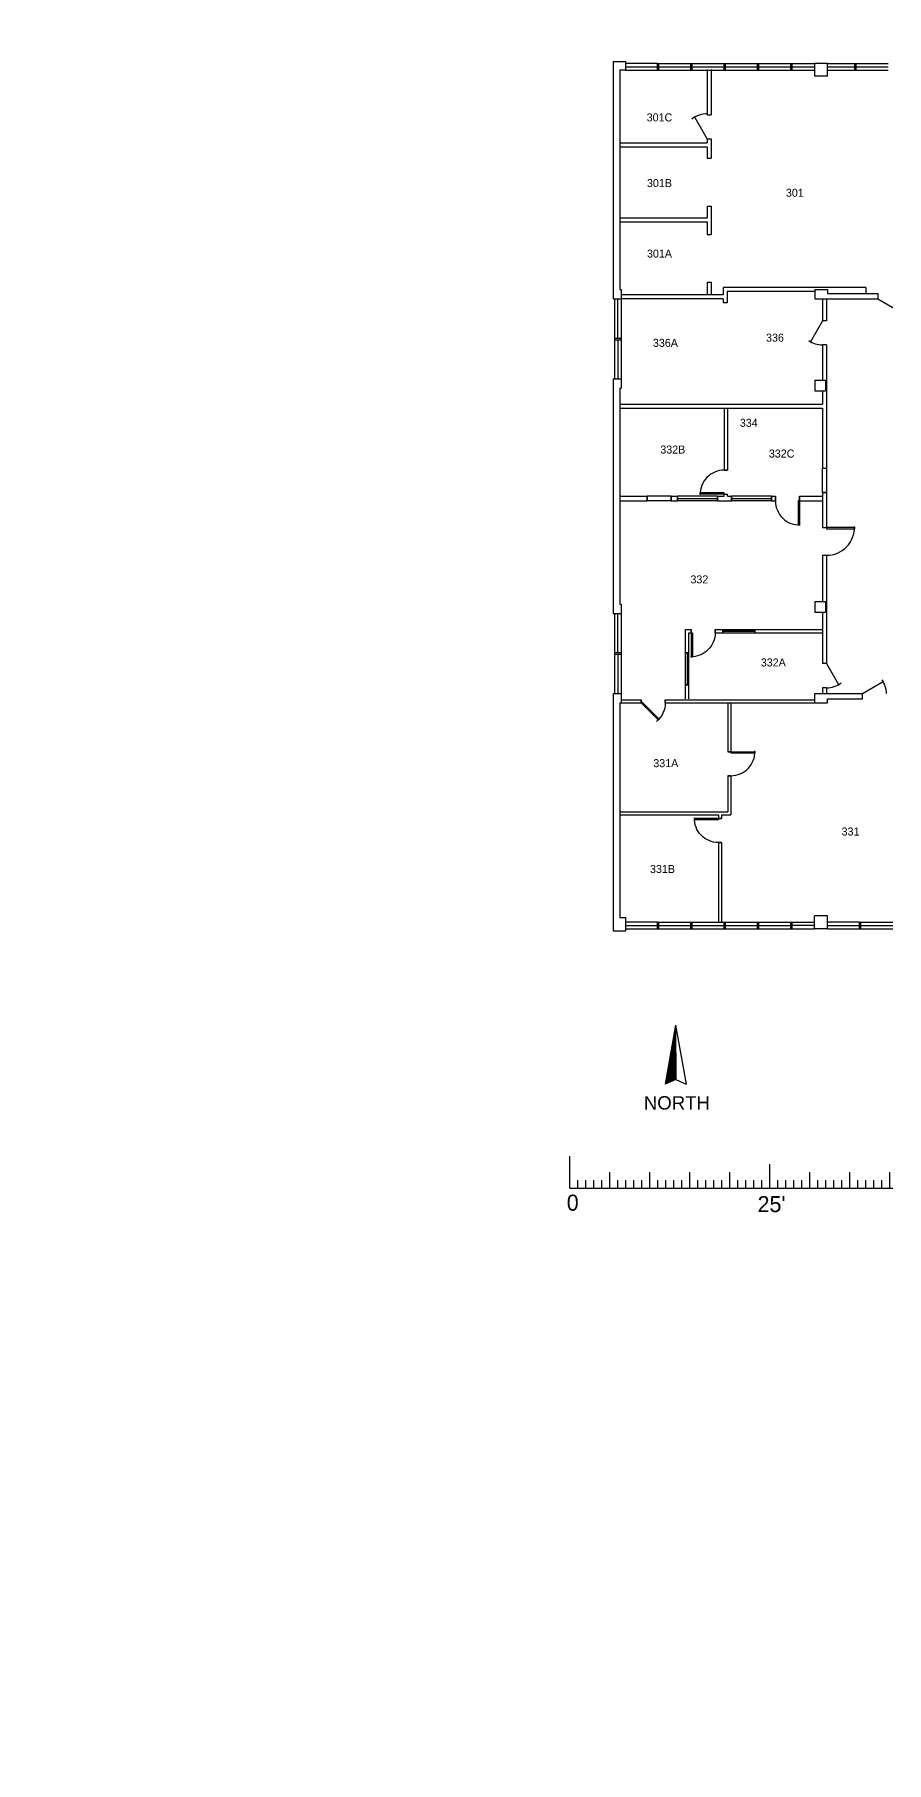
# Model space of a CAD drawing. Header units: inches. Extents: x -34849 to 37501, y -26482 to 39290.
# Drawn here: x -834 to 444, y 1838 to 4429 of the extents above; entities that cross this region are included whole.
import ezdxf
from ezdxf.enums import TextEntityAlignment as Align

# ---------------------------------------------------------------- set-up
doc = ezdxf.new("R2010")
doc.units = ezdxf.units.IN
doc.header["$MEASUREMENT"] = 0
for name, color, linetype in [('035$04DOOR', 150, 'Continuous'), ('035$04LOD', 251, 'Continuous'), ('035$04OFF', 7, 'Continuous'), ('035$04OFFICE', 7, 'Continuous'), ('035$04OUT', 7, 'Continuous'), ('035$04WAL', 7, 'Continuous'), ('151$01OUT', 7, 'Continuous')]:
    doc.layers.add(name, color=color, linetype=linetype)

# ---------------------------------------------------------------- blocks, each defined once
blk = doc.blocks.new('OFFICE')
at = {"color": 2, "linetype": 'Continuous'}
blk.add_attdef('OFFICE', text='', height=12, dxfattribs=at).set_placement((0, 0), align=Align.MIDDLE)
blk = doc.blocks.new('scale bar')
for p, q in [((-41591.4, 15421.9), (-41591.4, 15469.9)), ((-40991.4, 15421.9), (-40991.4, 15469.9)), ((-41591.4, 15421.9), (-41591.4, 15445.9)), ((-41531.4, 15421.9), (-41531.4, 15445.9)), ((-41471.4, 15421.9), (-41471.4, 15445.9)), ((-41411.4, 15421.9), (-41411.4, 15445.9)), ((-41351.4, 15421.9), (-41351.4, 15445.9)), ((-41291.4, 15421.9), (-41291.4, 15457.9)), ((-41231.4, 15421.9), (-41231.4, 15445.9)), ((-41171.4, 15421.9), (-41171.4, 15445.9)), ((-41111.4, 15421.9), (-41111.4, 15445.9)), ((-41051.4, 15421.9), (-41051.4, 15445.9)), ((-41591.4, 15421.9), (-40991.4, 15421.9)), ((-41579.4, 15421.9), (-41579.4, 15433.9)), ((-41567.4, 15421.9), (-41567.4, 15433.9)), ((-41555.4, 15421.9), (-41555.4, 15433.9)), ((-41543.4, 15421.9), (-41543.4, 15433.9)), ((-41531.4, 15421.9), (-41531.4, 15421.9)), ((-41519.4, 15421.9), (-41519.4, 15433.9)), ((-41507.4, 15421.9), (-41507.4, 15433.9)), ((-41495.4, 15421.9), (-41495.4, 15433.9)), ((-41483.4, 15421.9), (-41483.4, 15433.9)), ((-41471.4, 15421.9), (-41471.4, 15421.9)), ((-41459.4, 15421.9), (-41459.4, 15433.9)), ((-41447.4, 15421.9), (-41447.4, 15433.9)), ((-41435.4, 15421.9), (-41435.4, 15433.9)), ((-41423.4, 15421.9), (-41423.4, 15433.9)), ((-41411.4, 15421.9), (-41411.4, 15421.9)), ((-41399.4, 15421.9), (-41399.4, 15433.9)), ((-41387.4, 15421.9), (-41387.4, 15433.9)), ((-41375.4, 15421.9), (-41375.4, 15433.9)), ((-41363.4, 15421.9), (-41363.4, 15433.9)), ((-41351.4, 15421.9), (-41351.4, 15421.9)), ((-41339.4, 15421.9), (-41339.4, 15433.9)), ((-41327.4, 15421.9), (-41327.4, 15433.9)), ((-41315.4, 15421.9), (-41315.4, 15433.9)), ((-41303.4, 15421.9), (-41303.4, 15433.9)), ((-41279.4, 15421.9), (-41279.4, 15433.9)), ((-41267.4, 15421.9), (-41267.4, 15433.9)), ((-41255.4, 15421.9), (-41255.4, 15433.9)), ((-41243.4, 15421.9), (-41243.4, 15433.9)), ((-41231.4, 15421.9), (-41231.4, 15421.9)), ((-41219.4, 15421.9), (-41219.4, 15433.9)), ((-41207.4, 15421.9), (-41207.4, 15433.9)), ((-41195.4, 15421.9), (-41195.4, 15433.9)), ((-41183.4, 15421.9), (-41183.4, 15433.9)), ((-41171.4, 15421.9), (-41171.4, 15421.9)), ((-41159.4, 15421.9), (-41159.4, 15433.9)), ((-41147.4, 15421.9), (-41147.4, 15433.9)), ((-41135.4, 15421.9), (-41135.4, 15433.9)), ((-41123.4, 15421.9), (-41123.4, 15433.9)), ((-41111.4, 15421.9), (-41111.4, 15421.9)), ((-41099.4, 15421.9), (-41099.4, 15433.9)), ((-41087.4, 15421.9), (-41087.4, 15433.9)), ((-41075.4, 15421.9), (-41075.4, 15433.9)), ((-41063.4, 15421.9), (-41063.4, 15433.9)), ((-41051.4, 15421.9), (-41051.4, 15421.9)), ((-41039.4, 15421.9), (-41039.4, 15433.9)), ((-41027.4, 15421.9), (-41027.4, 15433.9)), ((-41015.4, 15421.9), (-41015.4, 15433.9)), ((-41003.4, 15421.9), (-41003.4, 15433.9))]:
    blk.add_line(p, q)
for s, p in [('0', (-41596.1, 15388)), ("25'", (-41309.8, 15385.8)), ("50'", (-41008.5, 15388))]:
    blk.add_text(s, height=24).set_placement(p)
blk = doc.blocks.new('NORTH')
at = {"layer": '151$01OUT'}
h = blk.add_hatch(dxfattribs=at)
h.set_pattern_fill('ANSI31', color=256, scale=10, angle=-22, style=0)
h.set_pattern_definition([(23, (-25359.4078, -571.1874), (-0.48841391, 1.15063107), [])])
h.paths.add_polyline_path([(-17714.4, 14470.8), (-17638.8, 14440.3), (-17638.4, 14423.3)])
for p, q in [((-17714.4, 14470.8, 0), (-17626.7, 14452.2, 0)), ((-17714.4, 14470.8, 0), (-17638.4, 14423.3, 0)), ((-17714.4, 14470.8, 0), (-17638.8, 14440.3, 0)), ((-17638.8, 14440.3, 0), (-17626.7, 14452.2, 0)), ((-17638.8, 14440.3, 0), (-17638.4, 14423.3, 0))]:
    blk.add_line(p, q, dxfattribs=at)
at = {"layer": '151$01OUT', "insert": (-17633.6, 14386.6, 0), "char_height": 20, "width": 81.982, "attachment_point": 1, "rotation": 68}
blk.add_mtext('{\\fArial|b0|i0|c0|p34;NORTH}', dxfattribs=at)

msp = doc.modelspace()

# ---------------------------------------------------------------- linework, layer by layer
at = {"layer": '035$04DOOR'}
for p, q in [((175, 4272.8, 0), (157, 4304, 0)), ((430.9, 4032.5, 0), (462.1, 4014.5, 0)), ((347.9, 3999.5, 0), (329.9, 3968.3, 0)), ((200.6, 3741.5, 0), (164.6, 3741.5, 0)), ((164.6, 3739.7, 0), (164.6, 3741.5, 0)), ((200.6, 3739.7, 0), (164.6, 3739.7, 0)), ((200.6, 3739.7, 0), (200.6, 3741.5, 0)), ((313.5, 3729.5, 0), (311.7, 3729.5, 0)), ((311.7, 3729.5, 0), (311.7, 3693.5, 0)), ((313.5, 3729.5, 0), (313.5, 3693.5, 0)), ((313.5, 3693.5, 0), (311.7, 3693.5, 0)), ((354, 3690, 0), (396, 3690, 0)), ((354, 3690, 0), (354, 3687.9, 0)), ((354, 3687.9, 0), (396, 3687.9, 0)), ((396, 3690, 0), (396, 3687.9, 0)), ((151, 3531.9, 0), (151, 3495.9, 0)), ((151, 3531.9, 0), (152.8, 3531.9, 0)), ((152.8, 3531.9, 0), (152.8, 3495.9, 0)), ((151, 3495.9, 0), (152.8, 3495.9, 0)), ((353.9, 3485.6, 0), (371.9, 3454.4, 0)), ((407.9, 3440.6, 0), (439.1, 3458.6, 0)), ((76.1, 3426.6, 0), (77.3, 3427.9, 0)), ((76.1, 3426.6, 0), (101.5, 3401.2, 0)), ((77.3, 3427.9, 0), (102.8, 3402.4, 0)), ((101.5, 3401.2, 0), (102.8, 3402.4, 0)), ((210.6, 3353.5, 0), (246.6, 3353.5, 0)), ((210.6, 3353.5, 0), (210.6, 3351.7, 0)), ((210.6, 3351.7, 0), (246.6, 3351.7, 0)), ((246.6, 3353.5, 0), (246.6, 3351.7, 0)), ((191.9, 3253.3, 0), (155.9, 3253.3, 0)), ((155.9, 3253.3, 0), (155.9, 3251.5, 0)), ((191.9, 3251.5, 0), (155.9, 3251.5, 0)), ((191.9, 3253.3, 0), (191.9, 3251.5, 0))]:
    msp.add_line(p, q, dxfattribs=at)
for centre, radius, start, end in [((175, 4272.8, 0), 37.3, 89.2416, 128.2375), ((347.9, 3999.5, 0), 36, 235.0263, 270), ((353.9, 3485.6, 0), 36.4, 270.1468, 307.3209), ((407.9, 3440.6, 0), 36, 0, 34.9727)]:
    msp.add_arc(centre, radius, start, end, dxfattribs=at)
for centre, major_axis, start_param, end_param in [((200.6, 3739.7, 0), (25.5, 25.5), 0.785398, 2.385987), ((313.5, 3729.5, 0), (-25.5, 25.5), 0.785398, 2.385987), ((354, 3690, 0), (29.7, 29.7), 3.926991, 5.52758), ((210.6, 3353.5, 0), (25.5, 25.5), 3.926991, 5.52758)]:
    msp.add_ellipse(centre, major_axis=major_axis, ratio=1, start_param=start_param, end_param=end_param, dxfattribs=at)
at = {"layer": '035$04DOOR', "extrusion": (0, 0, -1)}
for centre, major_axis, start_param, end_param in [((151, 3531.9, 0), (25.5, 25.5), 0.785398, 2.385987), ((76.1, 3426.6, 0), (25.5, 25.5), 0.785273, 1.661332), ((191.9, 3253.3, 0), (-25.5, 25.5), 3.926991, 5.52758)]:
    msp.add_ellipse(centre, major_axis=major_axis, ratio=1, start_param=start_param, end_param=end_param, dxfattribs=at)
at = {"layer": '035$04LOD'}
for p, q in [((100.7, 4385.5, 0), (52.7, 4385.5, 0)), ((52.7, 4380.5, 0), (100.7, 4380.5, 0)), ((102.7, 4385.5, 0), (150.7, 4385.5, 0)), ((102.7, 4380.5, 0), (150.7, 4380.5, 0)), ((152.7, 4385.5, 0), (200.7, 4385.5, 0)), ((152.7, 4380.5, 0), (200.7, 4380.5, 0)), ((202.7, 4385.5, 0), (250.7, 4385.5, 0)), ((202.7, 4380.5, 0), (250.7, 4380.5, 0)), ((252.7, 4385.5, 0), (300.7, 4385.5, 0)), ((252.7, 4380.6, 0), (300.7, 4380.6, 0)), ((302.7, 4385.5, 0), (336.6, 4385.5, 0)), ((302.7, 4380.6, 0), (336.6, 4380.6, 0)), ((355.3, 4385.5, 0), (396.6, 4385.5, 0)), ((355.3, 4380.5, 0), (396.6, 4380.5, 0)), ((398.6, 4385.5, 0), (446.6, 4385.5, 0)), ((398.6, 4380.5, 0), (446.6, 4380.5, 0)), ((52.7, 4375.5, 0), (100.7, 4375.5, 0)), ((102.7, 4375.5, 0), (150.7, 4375.5, 0)), ((152.7, 4375.5, 0), (200.7, 4375.5, 0)), ((202.7, 4375.5, 0), (250.7, 4375.5, 0)), ((252.7, 4375.5, 0), (300.7, 4375.5, 0)), ((302.7, 4375.5, 0), (336.6, 4375.5, 0)), ((355.3, 4375.5, 0), (396.6, 4375.5, 0)), ((398.6, 4375.5, 0), (446.6, 4375.5, 0)), ((36, 4032.5, 0), (36, 3973.8, 0)), ((41, 3973.8, 0), (41, 4032.5, 0)), ((46, 4032.5, 0), (46, 3973.8, 0)), ((36, 3971.3, 0), (36, 3912.5, 0)), ((41, 3971.3, 0), (41, 3912.5, 0)), ((46, 3971.3, 0), (46, 3912.5, 0)), ((36, 3560.6, 0), (36, 3502, 0)), ((41, 3502, 0), (41, 3560.6, 0)), ((46, 3560.6, 0), (46, 3502, 0)), ((198.7, 3535.7, 33), (246.7, 3535.7, 33)), ((36, 3499.5, 0), (36, 3440.6, 0)), ((41, 3499.5, 0), (41, 3440.8, 0)), ((46, 3499.5, 0), (46, 3440.6, 0)), ((100.3, 3098, 0), (52.3, 3098, 0)), ((52.3, 3092.9, 0), (100.3, 3092.9, 0)), ((52.3, 3088, 0), (100.3, 3088, 0)), ((102.3, 3098, 0), (150.3, 3098, 0)), ((102.3, 3093, 0), (150.3, 3093, 0)), ((102.3, 3088, 0), (150.3, 3088, 0)), ((152.3, 3098, 0), (200.3, 3098, 0)), ((152.3, 3093, 0), (200.3, 3093, 0)), ((152.3, 3088, 0), (200.3, 3088, 0)), ((202.3, 3098, 0), (250.3, 3098, 0)), ((202.3, 3093, 0), (250.3, 3093, 0)), ((202.3, 3088, 0), (250.3, 3088, 0)), ((252.3, 3098, 0), (300.3, 3098, 0)), ((252.3, 3093, 0), (300.3, 3093, 0)), ((252.3, 3088, 0), (300.3, 3088, 0)), ((302.3, 3098, 0), (336.2, 3098, 0)), ((302.3, 3093.1, 0), (336.2, 3093.1, 0)), ((302.3, 3088, 0), (336.2, 3088, 0)), ((403.3, 3098, 0), (355.3, 3098, 0)), ((355.3, 3093, 0), (403.3, 3093, 0)), ((355.3, 3088, 0), (403.3, 3088, 0)), ((405.3, 3098, 0), (453.3, 3098, 0)), ((405.3, 3093, 0), (453.3, 3093, 0)), ((405.3, 3088, 0), (453.3, 3088, 0))]:
    msp.add_line(p, q, dxfattribs=at)
at = {"layer": '035$04OFF', "color": 1}
msp.add_circle((4615.6, 6404.2, 0), 32885.9, dxfattribs=at)
at = {"layer": '035$04OUT'}
for p, q in [((34, 4388.5, 0), (34, 4032.5, 0)), ((34, 4388.5, 0), (52.7, 4388.5, 0)), ((52.7, 4388.5, 0), (52.7, 4375.5, 0)), ((100.7, 4385.5, 0), (102.7, 4385.5, 0)), ((100.7, 4375.5, 0), (100.7, 4385.5, 0)), ((102.7, 4375.5, 0), (102.7, 4385.5, 0)), ((150.7, 4385.5, 0), (152.7, 4385.5, 0)), ((150.7, 4375.5, 0), (150.7, 4385.5, 0)), ((152.7, 4375.5, 0), (152.7, 4385.5, 0)), ((200.7, 4385.5, 0), (202.7, 4385.5, 0)), ((200.7, 4375.5, 0), (200.7, 4385.5, 0)), ((202.7, 4375.5, 0), (202.7, 4385.5, 0)), ((250.7, 4385.5, 0), (252.7, 4385.5, 0)), ((250.7, 4375.5, 0), (250.7, 4385.5, 0)), ((252.7, 4375.5, 0), (252.7, 4385.5, 0)), ((300.7, 4385.5, 0), (302.7, 4385.5, 0)), ((300.7, 4375.5, 0), (300.7, 4385.5, 0)), ((302.7, 4375.5, 0), (302.7, 4385.5, 0)), ((355.3, 4385.5, 0), (336.6, 4385.5, 0)), ((336.6, 4366.7, 0), (336.6, 4385.5, 0)), ((355.3, 4366.7, 0), (355.3, 4385.5, 0)), ((396.6, 4375.5, 0), (396.6, 4385.5, 0)), ((396.6, 4385.5, 0), (398.6, 4385.5, 0)), ((398.6, 4375.5, 0), (398.6, 4385.5, 0)), ((52.7, 4375.5, 0), (43.9, 4375.5, 0)), ((44, 4375.5, 0), (44, 4046.5, 0)), ((100.7, 4375.5, 0), (102.7, 4375.5, 0)), ((150.7, 4375.5, 0), (152.7, 4375.5, 0)), ((200.7, 4375.5, 0), (202.7, 4375.5, 0)), ((250.7, 4375.5, 0), (252.7, 4375.5, 0)), ((300.7, 4375.5, 0), (302.7, 4375.5, 0)), ((355.3, 4366.7, 0), (336.6, 4366.7, 0)), ((396.6, 4375.5, 0), (398.6, 4375.5, 0)), ((44, 4046.5, 0), (46, 4046.5, 0)), ((46, 4046.5, 0), (46, 4032.5, 0)), ((34, 4032.5, 0), (46, 4032.5, 0)), ((36, 3973.8, 0), (36, 3971.3, 0)), ((36, 3973.8, 0), (46, 3973.8, 0)), ((36, 3971.3, 0), (46, 3971.3, 0)), ((46, 3973.8, 0), (46, 3971.3, 0)), ((34, 3912.5, 0), (34, 3560.6, 0)), ((34, 3912.5, 0), (46, 3912.5, 0)), ((44, 3898.5, 0), (44, 3574.6, 0)), ((44, 3898.5, 0), (46, 3898.5, 0)), ((46, 3912.5, 0), (46, 3898.5, 0)), ((34, 3560.6, 0), (46, 3560.6, 0)), ((44, 3574.6, 0), (46, 3574.6, 0)), ((46, 3574.6, 0), (46, 3560.6, 0)), ((36, 3502, 0), (36, 3499.5, 0)), ((36, 3502, 0), (46, 3502, 0)), ((36, 3499.5, 0), (46, 3499.5, 0)), ((46, 3502, 0), (46, 3499.5, 0)), ((34, 3440.6, 0), (34, 3084.6, 0)), ((34, 3440.6, 0), (46, 3440.6, 0)), ((44, 3426.6, 0), (44, 3104.6, 0)), ((44, 3426.6, 0), (46, 3426.6, 0)), ((46, 3440.6, 0), (46, 3426.6, 0)), ((34, 3084.6, 0), (52.7, 3084.6, 0)), ((44, 3104.6, 0), (52.7, 3104.6, 0)), ((52.7, 3104.6, 0), (52.7, 3084.6, 0)), ((100.3, 3098, 0), (102.3, 3098, 0)), ((100.3, 3088, 0), (100.3, 3098, 0)), ((100.3, 3088, 0), (102.3, 3088, 0)), ((102.3, 3088, 0), (102.3, 3098, 0)), ((150.3, 3098, 0), (152.3, 3098, 0)), ((150.3, 3088, 0), (150.3, 3098, 0)), ((150.3, 3088, 0), (152.3, 3088, 0)), ((152.3, 3088, 0), (152.3, 3098, 0)), ((200.3, 3098, 0), (202.3, 3098, 0)), ((200.3, 3088, 0), (200.3, 3098, 0)), ((200.3, 3088, 0), (202.3, 3088, 0)), ((202.3, 3088, 0), (202.3, 3098, 0)), ((250.3, 3098, 0), (252.3, 3098, 0)), ((250.3, 3088, 0), (250.3, 3098, 0)), ((250.3, 3088, 0), (252.3, 3088, 0)), ((252.3, 3088, 0), (252.3, 3098, 0)), ((300.3, 3098, 0), (302.3, 3098, 0)), ((300.3, 3088, 0), (300.3, 3098, 0)), ((300.3, 3088, 0), (302.3, 3088, 0)), ((302.3, 3088, 0), (302.3, 3098, 0)), ((336.2, 3088, 0), (336.2, 3107.4, 0)), ((355.7, 3107.4, 0), (336.2, 3107.4, 0)), ((355.7, 3088, 0), (336.2, 3088, 0)), ((355.7, 3088, 0), (355.7, 3107.4, 0)), ((403.3, 3098, 0), (405.3, 3098, 0)), ((403.3, 3088, 0), (403.3, 3098, 0)), ((403.3, 3088, 0), (405.3, 3088, 0)), ((405.3, 3088, 0), (405.3, 3098, 0))]:
    msp.add_line(p, q, dxfattribs=at)
at = {"layer": '035$04WAL'}
for p, q in [((175, 4376.5, 0), (175, 4308.8, 0)), ((181, 4376.5, 0), (181, 4308.8, 0)), ((175, 4308.8, 0), (181, 4308.8, 0)), ((44, 4266.8, 0), (175, 4266.8, 0)), ((44, 4260.8, 0), (175, 4260.8, 0)), ((175, 4272.8, 0), (175, 4266.8, 0)), ((175, 4272.8, 0), (181, 4272.8, 0)), ((175, 4260.8, 0), (175, 4243.5, 0)), ((181, 4272.8, 0), (181, 4243.5, 0)), ((175, 4243.5, 0), (181, 4243.5, 0)), ((44, 4154.2, 0), (175, 4154.2, 0)), ((44, 4148.2, 0), (175, 4148.2, 0)), ((175, 4171.5, 0), (175, 4154.2, 0)), ((175, 4171.5, 0), (181, 4171.5, 0)), ((175, 4148.2, 0), (175, 4129.3, 0)), ((181, 4171.5, 0), (181, 4129.3, 0)), ((175, 4129.3, 0), (181, 4129.3, 0)), ((175, 4057.4, 0), (175, 4038.5, 0)), ((175, 4057.4, 0), (181, 4057.4, 0)), ((181, 4057.4, 0), (181, 4038.5, 0)), ((412.9, 4049.5, 0), (199, 4049.5, 0)), ((199, 4049.5, 0), (199, 4038.5, 0)), ((336.6, 4043.5, 0), (205, 4043.5, 0)), ((205, 4043.5, 0), (205, 4026.5, 0)), ((336.6, 4046.5, 0), (336.6, 4032.5, 0)), ((336.6, 4046.5, 0), (355.3, 4046.5, 0)), ((355.3, 4046.5, 0), (355.3, 4040.5, 0)), ((412.9, 4049.5, 0), (412.9, 4040.5, 0)), ((199, 4038.5, 0), (46, 4038.5, 0)), ((199, 4032.5, 0), (46, 4032.5, 0)), ((199, 4032.5, 0), (199, 4026.5, 0)), ((205, 4026.5, 0), (199, 4026.5, 0)), ((336.6, 4032.5, 0), (430.9, 4032.5, 0)), ((347.9, 4032.5, 0), (347.9, 3999.5, 0)), ((353.9, 4032.5, 0), (353.9, 3999.5, 0)), ((355.3, 4040.5, 0), (430.9, 4040.5, 0)), ((430.9, 4040.5, 0), (430.9, 4032.5, 0)), ((353.9, 3999.5, 0), (347.9, 3999.5, 0)), ((353.9, 3963.5, 0), (347.9, 3963.5, 0)), ((347.9, 3963.5, 0), (347.9, 3910.5, 0)), ((353.9, 3963.5, 0), (353.9, 3778.5, 0)), ((336.6, 3910.5, 0), (336.6, 3894.5, 0)), ((336.6, 3910.5, 0), (352.6, 3910.5, 0)), ((336.6, 3894.5, 0), (352.6, 3894.5, 0)), ((347.9, 3894.5, 0), (347.9, 3874.5, 0)), ((352.6, 3910.5, 0), (352.6, 3894.5, 0)), ((44, 3874.5, 0), (347.9, 3874.5, 0)), ((44, 3868.5, 0), (347.9, 3868.5, 0)), ((200.6, 3868.5, 0), (200.6, 3775.7, 0)), ((205.3, 3868.5, 0), (205.3, 3775.7, 0)), ((347.9, 3868.5, 0), (347.9, 3778.5, 0)), ((44, 3736.7, 0), (84.8, 3736.7, 0)), ((120.8, 3736.7, 0), (84.8, 3736.7, 0)), ((120.8, 3736.7, 0), (130.7, 3736.7, 0)), ((190.7, 3736.7, 0), (130.7, 3736.7, 0)), ((190.7, 3736.7, 0), (200.6, 3736.7, 0)), ((200.6, 3736.7, 0), (200.6, 3739.7, 0)), ((200.6, 3739.7, 0), (205.3, 3739.7, 0)), ((205.3, 3736.7, 0), (205.3, 3739.7, 0)), ((205.3, 3736.7, 0), (211.4, 3736.7, 0)), ((271.4, 3736.7, 0), (211.4, 3736.7, 0)), ((271.4, 3736.7, 0), (277.5, 3736.7, 0)), ((313.5, 3736.7, 0), (347.9, 3736.7, 0)), ((347.9, 3742.2, 0), (347.9, 3689.9, 0)), ((353.9, 3742.2, 0), (353.9, 3689.9, 0)), ((44, 3729.5, 0), (84.8, 3729.5, 0)), ((120.8, 3729.5, 0), (84.8, 3729.5, 0)), ((120.8, 3729.5, 0), (130.7, 3729.5, 0)), ((190.7, 3729.5, 0), (130.7, 3729.5, 0)), ((190.7, 3729.5, 0), (211.4, 3729.5, 0)), ((271.4, 3729.5, 0), (211.4, 3729.5, 0)), ((271.4, 3729.5, 0), (277.5, 3729.5, 0)), ((313.5, 3729.5, 0), (347.9, 3729.5, 0)), ((347.9, 3689.9, 0), (353.9, 3689.9, 0)), ((347.9, 3648.1, 0), (347.9, 3578.6, 0)), ((347.9, 3648.1, 0), (353.9, 3648.1, 0)), ((353.9, 3648.1, 0), (353.9, 3485.6, 0)), ((336.6, 3578.6, 0), (336.6, 3562.6, 0)), ((336.6, 3578.6, 0), (352.6, 3578.6, 0)), ((352.6, 3578.6, 0), (352.6, 3562.6, 0)), ((336.6, 3562.6, 0), (352.6, 3562.6, 0)), ((347.9, 3562.6, 0), (347.9, 3548.6, 0)), ((347.9, 3551.4, 0), (347.9, 3485.6, 0)), ((142.6, 3501.7, 0), (142.6, 3536.5, 0)), ((142.6, 3536.5, 0), (151, 3536.5, 0)), ((147.3, 3501.7, 0), (147.3, 3531.9, 0)), ((147.3, 3531.9, 0), (151, 3531.9, 0)), ((187, 3536.5, 0), (198.7, 3536.5, 0)), ((187, 3531.9, 0), (198.7, 3531.9, 0)), ((198.7, 3531.9, 33), (246.7, 3531.9, 33)), ((246.7, 3536.5, 0), (347.9, 3536.5, 0)), ((246.7, 3531.9, 0), (347.9, 3531.9, 0)), ((142.6, 3453.7, 0), (142.6, 3501.7, 0)), ((147.3, 3453.7, 0), (147.3, 3501.7, 0)), ((353.9, 3485.6, 0), (347.9, 3485.6, 0)), ((142.6, 3432.6, 0), (142.6, 3453.7, 0)), ((147.3, 3432.6, 0), (147.3, 3453.7, 0)), ((347.9, 3449.6, 0), (347.9, 3440.6, 0)), ((347.9, 3449.6, 0), (353.9, 3449.6, 0)), ((353.9, 3449.6, 0), (353.9, 3440.6, 0)), ((46, 3431.3, 0), (76.1, 3431.3, 0)), ((46, 3426.6, 0), (76.1, 3426.6, 0)), ((112.1, 3431.3, 0), (148.4, 3431.3, 0)), ((112.2, 3426.6, 0), (336.2, 3426.6, 0)), ((147.3, 3431.3, 0), (336.2, 3431.3, 0)), ((206, 3426.6, 0), (206, 3353.5, 0)), ((210.6, 3426.6, 0), (210.6, 3353.5, 0)), ((336.6, 3440.6, 0), (407.9, 3440.6, 0)), ((336.6, 3426.6, 0), (336.6, 3440.6, 0)), ((336.6, 3426.6, 0), (355.3, 3426.6, 0)), ((355.3, 3432.6, 0), (407.9, 3432.6, 0)), ((355.3, 3426.6, 0), (355.3, 3432.6, 0)), ((407.9, 3432.6, 0), (407.9, 3440.6, 0)), ((206, 3317.5, 0), (206, 3263.3, 0)), ((210.6, 3317.5, 0), (210.6, 3258.6, 0)), ((44, 3263.3, 0), (206, 3263.3, 0)), ((44, 3258.6, 0), (191.9, 3258.6, 0)), ((191.9, 3258.6, 0), (191.9, 3253.3, 0)), ((196.6, 3258.6, 0), (210.6, 3258.6, 0)), ((196.6, 3258.6, 0), (196.6, 3253.3, 0)), ((191.9, 3217.3, 0), (191.9, 3098, 0)), ((196.6, 3217.3, 0), (196.6, 3098, 0))]:
    msp.add_line(p, q, dxfattribs=at)
at = {"layer": '035$04WAL', "linetype": 'Continuous'}
for p, q in [((347.9, 3742.2, 0), (347.9, 3778.5, 0)), ((347.9, 3778.5, 0), (353.9, 3778.5, 0)), ((347.9, 3778.5, 0), (353.9, 3778.5, 0)), ((353.9, 3778.5, 0), (353.9, 3742.2, 0)), ((353.9, 3742.2, 0), (347.9, 3742.2, 0)), ((347.9, 3742.2, 0), (353.9, 3742.2, 0))]:
    msp.add_line(p, q, dxfattribs=at)
at = {"layer": '035$04WAL', "color": 251}
for p, q in [((190.7, 3736.7, 33), (130.7, 3736.7, 33)), ((130.7, 3733.1, 33), (190.7, 3733.1, 33)), ((271.4, 3736.7, 33), (211.4, 3736.7, 33)), ((211.4, 3733.1, 33), (271.4, 3733.1, 33)), ((190.7, 3729.5, 33), (130.7, 3729.5, 33)), ((271.4, 3729.5, 33), (211.4, 3729.5, 33)), ((198.7, 3536.6, 66), (246.7, 3536.6, 66)), ((246.7, 3533.8, 66), (198.7, 3533.8, 66)), ((198.7, 3531.9, 66), (246.7, 3531.9, 66)), ((142.6, 3453.7, 33), (142.6, 3501.7, 33)), ((145, 3501.7, 33), (145, 3453.7, 33)), ((147.3, 3453.7, 33), (147.3, 3501.7, 33))]:
    msp.add_line(p, q, dxfattribs=at)
at = {"layer": '035$04WAL'}
for points in [[(200.6, 3775.7, 0), (205.3, 3775.7, 0), (205.3, 3775.7, 80), (200.6, 3775.7, 80)], [(84.8, 3729.5, 0), (84.8, 3736.7, 0), (84.8, 3736.7, 80), (84.8, 3729.5, 80)], [(120.8, 3729.5, 0), (120.8, 3736.7, 0), (120.8, 3736.7, 80), (120.8, 3729.5, 80)], [(130.7, 3729.5, 33), (130.7, 3736.7, 33), (130.7, 3736.7, 81), (130.7, 3729.5, 81)], [(190.7, 3729.5, 33), (190.7, 3736.7, 33), (190.7, 3736.7, 81), (190.7, 3729.5, 81)], [(211.4, 3729.5, 33), (211.4, 3736.7, 33), (211.4, 3736.7, 81), (211.4, 3729.5, 81)], [(271.4, 3729.5, 33), (271.4, 3736.7, 33), (271.4, 3736.7, 81), (271.4, 3729.5, 81)], [(277.5, 3729.5, 0), (277.5, 3736.7, 0), (277.5, 3736.7, 80), (277.5, 3729.5, 80)], [(313.5, 3729.5, 0), (313.5, 3736.7, 0), (313.5, 3736.7, 80), (313.5, 3729.5, 80)], [(151, 3531.9, 0), (151, 3536.5, 0), (151, 3536.5, 80), (151, 3531.9, 80)], [(187, 3531.9, 0), (187, 3536.5, 0), (187, 3536.5, 80), (187, 3531.9, 80)], [(198.7, 3531.9, 33), (198.7, 3536.5, 33), (198.7, 3536.5, 81), (198.7, 3531.9, 81)], [(246.7, 3531.9, 33), (246.7, 3536.5, 33), (246.7, 3536.5, 81), (246.7, 3531.9, 81)], [(147.3, 3501.7, 33), (142.6, 3501.7, 33), (142.6, 3501.7, 81), (147.3, 3501.7, 81)], [(147.3, 3453.7, 33), (142.6, 3453.7, 33), (142.6, 3453.7, 81), (147.3, 3453.7, 81)], [(76.1, 3426.6, 0), (76.1, 3431.3, 0), (76.1, 3431.3, 80), (76.1, 3426.6, 80)], [(112.1, 3426.6, 0), (112.1, 3431.3, 0), (112.1, 3431.3, 80), (112.1, 3426.6, 80)], [(206, 3353.5, 0), (210.6, 3353.5, 0), (210.6, 3353.5, 80), (206, 3353.5, 80)], [(206, 3317.5, 0), (210.6, 3317.5, 0), (210.6, 3317.5, 80), (206, 3317.5, 80)], [(191.9, 3253.3, 0), (196.6, 3253.3, 0), (196.6, 3253.3, 80), (191.9, 3253.3, 80)], [(191.9, 3217.3, 0), (196.6, 3217.3, 0), (196.6, 3217.3, 80), (191.9, 3217.3, 80)]]:
    msp.add_3dface(points, dxfattribs=at)

# ---------------------------------------------------------------- block references
at = {"rotation": 292.0176183211665}
msp.add_blockref('NORTH', (-6646.7, -18904.1), dxfattribs=at)
msp.add_blockref('scale bar', (41560.5, -12722.8))
at = {"layer": '035$04OFFICE', "color": 7}
ref = msp.add_blockref('OFFICE', (103.5, 4304.7, 0), dxfattribs=at)
ref.add_attrib('OFFICE', '301C', dxfattribs={"layer": '0', "color": 7, "linetype": 'Continuous', "height": 12}).set_placement((103.5, 4304.7, 0), align=Align.MIDDLE)
ref = msp.add_blockref('OFFICE', (103.5, 4206.2, 0), dxfattribs=at)
ref.add_attrib('OFFICE', '301B', dxfattribs={"layer": '0', "color": 7, "linetype": 'Continuous', "height": 12}).set_placement((103.5, 4206.2, 0), align=Align.MIDDLE)
ref = msp.add_blockref('OFFICE', (306.5, 4191.7, 0), dxfattribs=at)
ref.add_attrib('OFFICE', '301', dxfattribs={"layer": '0', "color": 7, "linetype": 'Continuous', "height": 12}).set_placement((306.5, 4191.7, 0), align=Align.MIDDLE)
ref = msp.add_blockref('OFFICE', (103.5, 4100.5, 0), dxfattribs=at)
ref.add_attrib('OFFICE', '301A', dxfattribs={"layer": '0', "color": 7, "linetype": 'Continuous', "height": 12}).set_placement((103.5, 4100.5, 0), align=Align.MIDDLE)
ref = msp.add_blockref('OFFICE', (112.4, 3966.6, 0), dxfattribs=at)
ref.add_attrib('OFFICE', '336A', dxfattribs={"layer": '0', "color": 7, "linetype": 'Continuous', "height": 12}).set_placement((112.4, 3966.6, 0), align=Align.MIDDLE)
ref = msp.add_blockref('OFFICE', (276.7, 3974.4, 0), dxfattribs=at)
ref.add_attrib('OFFICE', '336', dxfattribs={"layer": '0', "color": 7, "linetype": 'Continuous', "height": 12}).set_placement((276.7, 3974.4, 0), align=Align.MIDDLE)
ref = msp.add_blockref('OFFICE', (237.4, 3846.7, 0), dxfattribs=at)
ref.add_attrib('OFFICE', '334', dxfattribs={"layer": '0', "color": 7, "linetype": 'Continuous', "height": 12}).set_placement((237.4, 3846.7, 0), align=Align.MIDDLE)
ref = msp.add_blockref('OFFICE', (123.5, 3806.6, 0), dxfattribs=at)
ref.add_attrib('OFFICE', '332B', dxfattribs={"layer": '0', "color": 7, "linetype": 'Continuous', "height": 12}).set_placement((123.5, 3806.6, 0), align=Align.MIDDLE)
ref = msp.add_blockref('OFFICE', (286.7, 3800.6, 0), dxfattribs=at)
ref.add_attrib('OFFICE', '332C', dxfattribs={"layer": '0', "color": 7, "linetype": 'Continuous', "height": 12}).set_placement((286.7, 3800.6, 0), align=Align.MIDDLE)
ref = msp.add_blockref('OFFICE', (163.3, 3611.9, 0), dxfattribs=at)
ref.add_attrib('OFFICE', '332', dxfattribs={"layer": '0', "color": 7, "linetype": 'Continuous', "height": 12}).set_placement((163.3, 3611.9, 0), align=Align.MIDDLE)
ref = msp.add_blockref('OFFICE', (274.2, 3487.3, 0), dxfattribs=at)
ref.add_attrib('OFFICE', '332A', dxfattribs={"layer": '0', "color": 7, "linetype": 'Continuous', "height": 12}).set_placement((274.2, 3487.3, 0), align=Align.MIDDLE)
ref = msp.add_blockref('OFFICE', (113, 3336.3, 0), dxfattribs=at)
ref.add_attrib('OFFICE', '331A', dxfattribs={"layer": '0', "color": 7, "linetype": 'Continuous', "height": 12}).set_placement((113, 3336.3, 0), align=Align.MIDDLE)
ref = msp.add_blockref('OFFICE', (390.1, 3233.8, 0), dxfattribs=at)
ref.add_attrib('OFFICE', '331', dxfattribs={"layer": '0', "color": 7, "linetype": 'Continuous', "height": 12}).set_placement((390.1, 3233.8, 0), align=Align.MIDDLE)
ref = msp.add_blockref('OFFICE', (108, 3177.6, 0), dxfattribs=at)
ref.add_attrib('OFFICE', '331B', dxfattribs={"layer": '0', "color": 7, "linetype": 'Continuous', "height": 12}).set_placement((108, 3177.6, 0), align=Align.MIDDLE)

doc.saveas('drawing.dxf')
